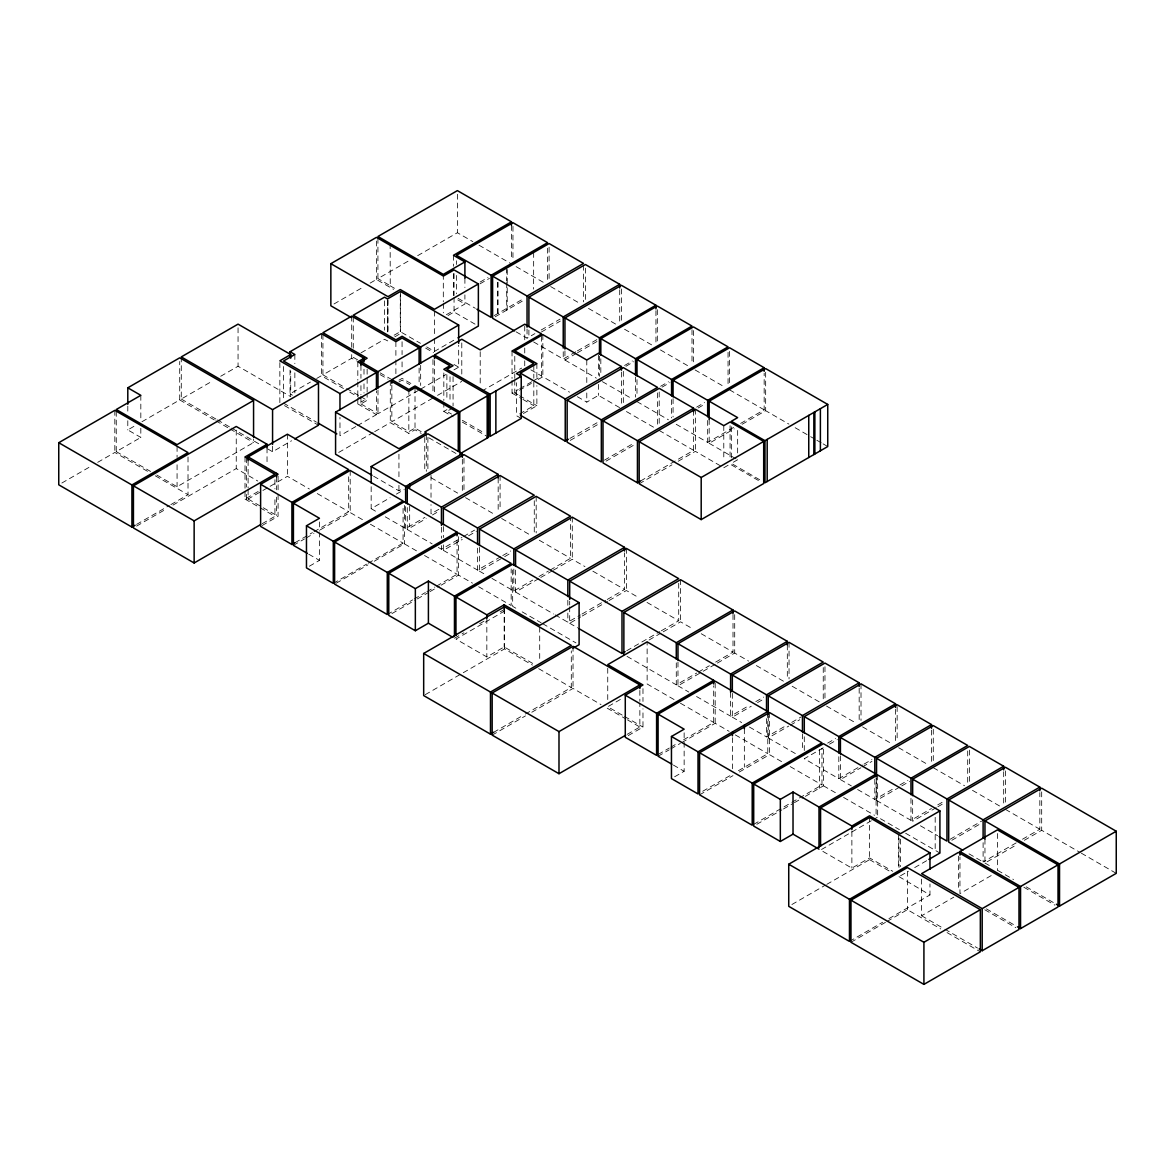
<?xml version="1.0" encoding="UTF-8"?>
<svg xmlns="http://www.w3.org/2000/svg" width="1175" height="1175" viewBox="0 0 1175 1175"><rect width="100%" height="100%" fill="white"/><g stroke="black" fill="none" stroke-linecap="round" stroke-linejoin="round"><path stroke-width="0.75" stroke-dasharray="5 3.75" d="M805.389 796.356L823.469 785.811L823.469 747.359M495.16 316.809L524.3 299.992M385.253 516.809L405.625 528.559L424.924 517.338M738.385 770.727L767.789 753.66L767.789 715.208M333.994 303.973L363.853 286.729M370.14 283.102L376.426 279.474L393.566 289.373M377.924 238.334L377.924 278.607L409.708 260.248M417.668 255.665L457.398 232.723L472.849 241.639M140.824 428.288L140.824 437.438L127.796 429.918L135.654 425.365M141.955 421.737L179.716 399.926L179.716 361.489M181.273 356.921L181.273 399.03L212.822 380.817M220.709 376.264L238.055 366.248L290.71 396.651L290.71 371.021M390.144 243.68L390.262 285.731L377.924 278.607M61.864 483.028L91.459 465.932M97.701 462.333L114.827 452.448L149.093 472.218M116.252 411.353L116.252 451.626L140.824 437.438M480.12 282.029L487.948 277.506M480.017 283.821L489.432 278.387M290.049 370.037L290.049 393.831L310.42 382.081M316.677 378.453L321.377 375.75L343.482 388.514M322.934 334.567L322.934 374.84L351.707 358.243L356.436 360.975M361.077 352.823L384.504 339.296L387.721 340.912M394.124 335.213L400.278 331.658L420.488 343.32M394.8 336.828L400.455 333.568L400.455 291.459M446.397 314.709L464.903 304.017L464.903 294.866M447.983 315.532L454.049 312.021L478.372 326.062M156.789 475.038L177.072 486.744L253.565 442.578L253.565 438.907M494.22 315.59L524.035 298.377M426.701 346.919L434.471 351.398L456.414 338.738M136.608 524.373L169.317 505.485M170.874 504.589L188.015 494.69L188.015 456.252M136.594 526.106L166.644 508.76M172.975 505.103L236.248 468.59L257.795 481.03M267.856 449.012L272.571 451.743L291.576 440.772M357.817 398.428L357.817 403.921L364 400.352M398.971 380.171L402.07 378.379L412.91 384.651M360.945 396.607L360.945 403.921L367.129 400.352L367.129 394.859M398.971 381.963L402.07 380.186L409.811 384.651M355.819 426.554L339.972 435.705L339.972 417.389M357.406 425.644L376.426 414.657L376.426 390.864M360.945 403.921L377.983 413.762L419.108 390.012M420.665 389.116L446.001 374.487M453.917 369.919L458.676 367.173L458.676 345.2M245.017 491.738L245.017 499.067L259.161 490.9M248.101 489.872L248.101 499.022L268.546 487.214M270.118 486.303L287.42 476.316L309.422 489.02M516.089 331.835L527.046 338.15L534.889 333.627M541.161 329.999L559.99 319.13M541.455 331.982L560.284 321.113M338.708 452.434L373.092 432.591M374.663 431.68L390.291 422.662L408.827 433.369L415.01 429.8L421.179 433.369M391.848 385.15L391.848 421.766L432.973 398.017M437.555 395.373L461.79 381.376M443.827 402.276L443.827 411.426L446.911 409.649M481.75 391.128L521.671 368.083M453.065 407.828L446.882 411.397L451.523 414.07M262.26 523.653L274.935 516.339L274.935 496.202M262.201 525.489L278.078 516.324L278.078 494.352M533.582 341.925L563.236 359.051L575.779 351.795M577.351 350.899L597.752 339.12M564.94 350.87L564.94 360.035L575.912 353.69M577.483 352.779L597.884 341M512.036 380.303L512.036 393.126L518.263 389.527M519.82 388.631L532.275 381.434M533.832 380.538L541.616 376.044L541.616 333.935M514.782 380.157L514.782 392.964L517.896 391.172M519.467 390.262L531.937 383.065M538.179 379.466L542.85 376.764L569.523 392.156M295.072 542.659L312.418 532.642M314.004 531.732L348.696 511.698L348.696 475.082M519.644 413.879L533.817 405.698L533.817 380.054M293.427 545.347L304.457 538.972M306.043 538.062L313.931 533.509M320.232 529.866L350.194 512.564L364.191 520.643M523.389 413.512L536.872 405.728L536.872 385.591M373.606 476.198L398.942 490.827L403.51 488.198M371.168 486.7L371.168 508.672L390.071 497.745M396.372 494.117L404.259 489.564M624.557 365.469L632.414 360.945M625.937 366.262L633.78 361.724M577.366 396.695L586.78 402.129L598.442 395.387L621.428 408.665M309.363 566.218L319.468 560.387L319.468 532.921M407.27 507.541L407.27 529.514L426.173 518.586M432.473 514.958L438.774 511.316M569.919 438.407L599.573 421.282M660.614 386.281L668.472 381.758M662.098 387.133L669.941 382.609M570.257 440.405L599.926 423.279M333.303 583.373L366.6 564.147M368.186 563.236L403.084 543.1L403.084 504.648M336.197 583.211L367.907 564.896M374.252 561.239L404.376 543.849L416.772 551.002M438.348 547.447L441.462 549.254L461.937 537.43M463.508 536.52L474.538 530.145M443.357 544.862L443.357 550.355L462.274 539.428M468.575 535.8L476.448 531.247M604.449 460.145L634.118 443.019M696.672 407.108L704.515 402.57M606.124 461.114L634.236 444.884M698.17 407.975L704.457 404.347M387.28 614.54L412.645 599.896M414.232 598.971L425.335 592.567M426.922 591.657L434.853 587.074M436.439 586.163L457.06 574.252L457.06 537.636M391.951 613.57L415.744 599.837M417.331 598.927L428.42 592.523M430.006 591.598L439.523 586.105M441.11 585.194L458.558 575.118L472.482 583.167M443.357 550.355L477.564 570.095L501.196 556.451M502.768 555.54L510.64 550.987M479.459 547.388L479.459 571.197L503.091 557.552M504.677 556.642L510.978 552.999M640.551 480.986L693.632 450.348L693.632 411.896M676.212 424.278L707.673 442.432L734.346 427.039M740.617 423.411L764.161 409.825L764.161 373.209M639.171 483.792L671.953 464.859M678.195 461.261L695.365 451.347L720.627 465.932M709.171 419.504L709.171 443.298L734.272 428.816M742.115 424.278L765.659 410.692L788.939 424.131M723.785 467.753L730.072 464.11L760.636 481.765M737.65 459.748L731.349 463.376L760.387 480.149M491.958 578.408L513.827 591.025L532.73 580.112M539.031 576.484L548.49 571.021M550.062 570.11L570.551 558.287L570.551 518.013M515.561 570.066L515.561 592.038L539.193 578.394M540.764 577.483L551.795 571.109M553.381 570.198L572.284 559.285L584.959 566.6M454.461 638.245L463.905 632.796M479.664 623.69L485.965 620.062M500.139 611.867L504.868 609.149M504.795 610.912L455.959 639.112L486.832 656.942L504.163 646.94L533.523 663.89M425.247 694.66L461.687 673.613M463.273 672.702L504.472 648.923L532.451 665.065M555.173 614.892L567.833 622.207L580.45 614.936M582.022 614.026L605.654 600.381M607.225 599.47L624.557 589.468L624.557 552.852M569.684 606.799L569.684 623.279L580.714 616.904M582.286 615.994L607.49 601.453M609.076 600.543L626.407 590.526L639.082 597.855M626.716 650.744L659.807 631.651M661.378 630.74L678.709 620.738L678.709 582.286M649.07 640.008L661.672 632.723M663.243 631.812L680.575 621.81L693.294 629.154M493.662 732.319L523.771 714.943M525.357 714.033L571.3 687.507L571.3 650.891M492.163 735.124L525.46 715.898M531.805 712.241L573.033 688.433L601.012 704.589M620.356 699.463L607.739 706.748L623.058 715.59M627.039 656.384L676.286 684.834L696.775 673.011M698.347 672.1L709.377 665.726M715.678 662.083L733.009 652.081L733.009 613.629M677.975 661.995L677.975 685.803L701.607 672.159M703.193 671.248L715.795 663.978M717.367 663.067L734.698 653.05L748.622 661.099M627.171 734.346L639.861 727.017L639.861 703.223M628.228 735.594L642.975 727.09L642.975 708.775M658.176 754.453L669.28 748.049M670.866 747.138L677.197 743.467M683.542 739.809L713.68 722.419L713.68 685.803M658.088 756.245L669.192 749.841M670.778 748.916L680.296 743.423M681.882 742.512L715.178 723.286L729.102 731.32M696.555 696.525L730.6 716.177L749.503 705.264M755.804 701.622L763.677 697.083M732.333 693.382L732.333 717.176L751.236 706.263M757.537 702.621L763.838 698.993M674.626 776.778L684.144 771.285L684.144 741.983M749.43 727.046L766.526 736.916L785.429 726.003M791.73 722.375L801.188 716.912M768.259 715.957L768.259 737.929L788.733 726.091M790.32 725.195L799.764 719.732M827.655 743.114L835.528 738.561M823.19 747.814L804.288 758.727L838.818 778.672L862.465 765.028M829.491 744.172L837.378 739.618M753.792 824.307L790.261 803.259M791.847 802.334L821.971 784.944L821.971 748.328M864.036 764.117L871.909 759.564M840.419 755.789L840.419 779.583L860.908 767.76M862.479 766.849L871.938 761.4M857.618 789.512L874.817 799.441L893.72 788.528M900.021 784.885L907.908 780.347M876.55 778.482L876.55 800.454L900.182 786.809M901.768 785.899L909.641 781.346M871.307 820.752L820.561 850.054L851.875 868.119L869.559 857.912L892.78 871.307M872.893 819.842L877.652 817.095L899.418 829.653M876.55 800.454L910.977 820.326L931.452 808.503M937.768 804.86L944.068 801.218M936.284 807.636L912.652 821.281L912.652 799.323M937.856 806.74L944.157 803.098M791.906 904.515L825.188 885.274M826.774 884.364L869.573 859.645L869.573 817.536M950.12 839.273L981.624 821.09M951.853 840.287L981.786 822.999M899.022 876.653L929.968 894.939L929.968 883.953M900.52 875.772L908.407 871.233M914.708 867.591L927.31 860.32M1016.199 842.872L983.108 861.965L983.108 839.993M1022.5 839.229L1039.831 829.227L1039.831 792.611M849.466 941.41L882.616 922.272M888.932 918.63L929.968 894.939M984.958 839.244L984.958 863.038L1016.478 844.84M1024.35 840.301L1041.682 830.284L1079.766 852.272M850.964 942.277L885.451 922.36M887.022 921.45L907.394 909.685L940.705 928.926M921.611 879.15L921.611 915.766L953.792 897.171M991.201 875.581L959.96 893.617L959.96 857.001M438.848 509.304L431.019 513.813L431.019 504.663M699.58 794.843L732.965 775.662M739.325 772.019L769.522 754.658L782.242 762.002M756.832 824.292L781.889 809.869M783.461 808.973L792.861 803.568M794.432 802.657L803.817 797.252M702.709 791.26L732.422 774.252M479.018 245.208L511.463 263.934M516.104 266.622L544.436 282.969M550.664 286.568L580.406 303.738M588.513 308.423L616.596 324.638M624.557 329.235L654.372 346.449M660.467 349.959L688.844 366.35M695.057 369.934L724.916 387.163M729.558 389.85L764.161 409.825M795.152 427.715L809.12 435.793M810.677 436.689L815.332 439.377M816.875 440.272L821.545 442.96M823.087 443.856L827.743 446.544M458.044 298.318L475.361 308.32M564.94 360.035L596.327 378.144M602.408 381.655L632.37 398.957M636.997 401.63L668.428 419.783M709.171 443.298L736.064 458.837M457.765 299.889L464.903 304.017M626.451 411.558L654.431 427.7M659.204 430.461L693.632 450.348M390.144 285.789L396.401 289.402M530.88 369.846L541.616 376.044M514.782 392.964L517.94 394.785M519.512 395.696L536.872 405.728M512.036 393.126L521.377 398.501M522.934 399.412L533.817 405.698M425.629 348.094L433.487 352.647M453.947 364.456L458.676 367.173M521.23 418.432L516.486 415.7L516.486 382.742M353.264 357.332L357.993 360.079M380.098 372.827L391.157 379.217M462.333 420.312L483.968 432.797M380.113 374.634L388 379.187M443.827 411.426L453.095 416.772M462.348 422.119L487.052 436.38M322.934 374.84L345.024 387.603M346.61 388.514L359.227 395.799M360.813 396.709L367.129 400.352M421.179 431.636L415.01 428.067L408.885 431.607L391.848 421.766M349.798 392.156L360.843 398.531M428.904 437.834L456.722 453.888M357.817 403.921L376.426 414.657M290.049 393.831L292.443 395.211M431.019 477.726L457.633 493.103M465.535 497.657L495.072 514.709M501.637 518.498L531.173 535.55M539.31 540.25L570.551 558.287M592.876 571.182L624.557 589.468M647.014 602.423L678.709 620.738M701.24 633.736L733.009 652.081M756.362 665.564L787.323 683.439M792.156 686.229L820.135 702.386M826.524 706.072L856.061 723.124M862.582 726.884L892.398 744.113M898.699 747.741L928.412 764.896M933.273 767.701L964.572 785.767M972.489 790.349L1000.557 806.549M1005.418 809.355L1039.831 829.227M1081.352 853.197L1116.25 873.348M283.542 403.128L316.457 422.133M284.482 405.595L318.484 425.232M181.273 399.03L215.906 419.034M217.478 419.93L230.08 427.201M231.651 428.111L261.555 445.384M371.168 508.672L377.425 512.285M407.27 529.514L432.136 543.863M479.459 571.197L485.716 574.795M515.561 592.038L553.587 613.982M569.684 623.279L577.615 627.847M677.975 685.803L688.814 692.06M732.333 717.176L741.66 722.566M768.259 737.929L796.239 754.071M840.419 779.583L851.361 785.899M920.451 825.79L937.606 835.689M969.037 853.843L981.551 861.069M984.958 863.038L991.303 866.695M997.648 870.367L1013.526 879.532M1026.216 886.861L1056.354 904.251M179.716 399.926L214.291 419.886M215.862 420.797L228.42 428.053M229.992 428.963L253.565 442.578M1023.851 887.228L1054.915 905.161M317.265 493.559L348.696 511.698M370.419 524.241L403.084 543.1M424.513 555.481L457.06 574.252M478.68 586.736L511.169 605.507L511.169 568.891M515.84 608.195L512.667 606.373L512.667 567.922M522.17 611.852L541.146 622.809M542.718 623.719L575.941 642.887M674.068 699.551L647.131 683.997L647.131 641.888M680.413 703.208L713.68 722.419M735.3 734.904L767.789 753.66M790.188 766.585L821.971 784.944M823.469 785.811L837.393 793.845M843.591 797.428L874.538 815.288M905.631 833.251L939.912 853.035M986.368 908.862L1015.89 925.915M984.812 909.773L1015.876 927.707M248.101 499.022L278.078 516.324M624.601 716.471L642.975 727.09M245.017 499.067L274.935 516.339M538.664 668.663L571.3 687.507M607.225 708.173L625.878 718.938M627.421 719.834L639.861 727.017M869.573 859.645L891.267 872.173M308.746 554.189L319.468 560.387M673.407 765.087L684.144 771.285M921.611 915.766L943.349 928.323M944.906 929.219L977.527 948.049M116.252 451.626L150.562 471.439M947.035 932.583L980.347 951.809M155.32 475.816L188.015 494.69M1041.682 791.847L1041.682 830.284M1005.418 770.903L1005.418 803.862M1003.685 771.74L1003.685 804.684M997.443 833.53L997.443 870.146M969.375 750.091L969.375 784.885M967.701 750.957L967.701 783.916M958.403 856.076L958.403 890.856M935.183 817.345L935.183 850.303M933.273 729.249L933.273 762.208M931.54 730.086L931.54 763.045M910.977 798.354L910.977 820.326M907.394 871.248L907.394 909.685M900.52 839.156L900.52 866.621M899.022 838.201L899.022 867.488M898.655 834.749L898.655 867.708M897.142 706.557L897.142 741.352M895.541 709.303L895.541 744.083M877.652 774.971L877.652 817.095M876.095 774.075L876.095 816.184M874.817 779.304L874.817 799.441M861.011 683.865L861.011 720.481M859.175 688.3L859.175 723.08M851.875 831.503L851.875 868.119M838.818 756.7L838.818 778.672M824.967 666.724L824.967 699.683M823.249 667.562L823.249 700.52M819.489 749.797L819.489 788.249M804.288 736.754L804.288 751.398M802.452 733.861L802.452 750.34M789.042 642.328L789.042 678.944M787.323 644.987L787.323 679.767M769.522 712.549L769.522 754.658M766.526 718.615L766.526 736.916M765.659 372.24L765.659 410.692M744.348 728.75L744.348 767.202M737.65 430.447L737.65 454.255M734.698 614.613L734.698 653.05M732.422 737.636L732.422 768.758M731.349 426.76L731.349 457.883M730.6 692.383L730.6 716.177M730.072 425.673L730.072 458.617M729.558 351.398L729.558 384.357M728.059 352.368L728.059 387.148M723.785 425.644L723.785 460.424M715.178 682.998L715.178 723.286M707.673 420.474L707.673 442.432M695.365 409.238L695.365 451.347M693.485 330.572L693.485 363.53M692.002 329.72L692.002 364.5M684.144 732.833L684.144 740.162M680.575 579.701L680.575 621.81M676.286 662.862L676.286 684.834M673.069 398.663L673.069 416.963M671.571 399.632L671.571 417.933M659.204 392.024L659.204 426.804M657.53 392.891L657.53 425.835M657.31 309.686L657.31 344.481M655.944 310.729L655.944 343.688M642.975 688.638L642.975 701.46M639.861 690.401L639.861 701.387M636.997 379.657L636.997 396.137M635.513 376.984L635.513 397.121M626.407 548.417L626.407 590.526M623.337 371.315L623.337 404.273M621.413 288.977L621.413 321.921M621.428 372.049L621.428 403.172M619.71 289.814L619.71 322.772M607.739 668.296L607.739 701.255M600.822 358.786L600.822 375.266M599.456 356.157L599.456 376.294M598.442 355.114L598.442 375.251M598.442 384.401L598.442 395.387M586.78 360.02L586.78 383.814M586.78 392.964L586.78 402.129M585.385 268.164L585.385 301.123M583.534 265.271L583.534 301.887M573.033 646.323L573.033 688.433M572.284 517.176L572.284 559.285M569.684 601.306L569.684 604.963M567.833 600.249L567.833 605.742M567.833 613.056L567.833 622.207M563.236 351.722L563.236 359.051M549.092 247.22L549.092 280.164M547.579 248.175L547.579 281.119M542.85 334.655L542.85 376.764M539.707 627.186L539.707 660.144M536.872 363.618L536.872 378.262M536.182 496.335L536.182 532.951M534.273 500.726L534.273 535.506M533.817 365.41L533.817 378.232M533.67 252.463L533.626 289.109M528.897 330.072L528.897 337.401M527.046 329L527.046 338.15M524.74 326.033L524.74 340.677M524.74 348.006L524.74 353.499M524.74 360.813L524.74 366.306M514.782 356.348L514.782 378.321M513.827 569.067L513.827 591.025M512.961 226.349L512.961 259.308M512.036 351.017L512.036 378.468M511.463 225.483L511.463 260.277M507.203 269.574L507.203 286.054M507.203 287.875L507.203 309.848M506.719 268.032L506.719 280.854M506.719 282.676L506.719 310.141M504.472 608.635L504.472 648.923M504.163 608.488L504.163 646.94M500.08 475.493L500.08 510.273M498.171 478.049L498.171 512.843M497.994 282.22L497.994 315.179M497.701 282.382L497.701 315.341M486.832 618.491L486.832 656.942M480.208 351.736L480.208 384.695M477.564 548.123L477.564 570.095M464.903 278.387L464.903 287.537M463.978 458.309L463.978 491.268M462.333 459.19L462.333 492.149M461.79 342.938L461.79 374.061M458.558 536.681L458.558 575.118M457.398 194.272L457.398 232.723M456.473 260.791L456.473 264.463M456.473 275.449L456.473 293.75M454.049 273.569L454.049 295.542M454.049 297.378L454.049 312.021M453.477 255.298L453.477 266.284M453.477 273.613L453.477 295.586M453.065 376.705L453.065 405.992M450.01 376.734L450.01 402.364M446.882 374.781L446.882 400.411M443.827 372.974L443.827 400.44M443.313 274.377L443.313 301.843M443.416 303.502L443.313 312.829M443.357 526.547L443.357 537.533M441.462 527.281L441.462 538.268M441.462 545.582L441.462 549.254M434.471 311.125L434.471 336.755M434.471 338.591L434.471 351.398M434.53 360.505L434.53 393.463M432.973 359.579L432.973 394.359M431.019 475.361L431.019 497.333M427.891 437.467L427.891 470.426M426.319 434.735L426.319 471.351M424.762 437.497L424.762 472.291M420.665 365.322L420.665 385.459M419.108 368.054L419.108 384.519M415.01 387.794L415.01 429.8M409.664 506.014L409.664 526.15M408.885 389.498L408.827 433.369M405.625 506.587L405.625 528.559M404.376 505.397L404.376 543.849M402.07 341.734L402.07 354.586M402.07 361.871L402.07 371.021M400.278 295.043L400.278 331.658M398.942 454.211L398.942 478.005M398.942 485.334L398.942 490.827M395.887 341.646L395.887 358.14M395.887 359.947L395.887 374.619M390.291 380.553L390.291 422.662M387.985 300.315L387.985 331.438M387.721 298.803L387.721 331.761M387.515 300.756L387.515 331.879M384.504 300.844L384.504 330.146M377.983 389.953L377.983 413.762M376.426 241.022L376.426 279.474M367.129 369.229L367.129 376.558M367.129 378.379L367.129 393.038M364 369.229L364 376.558M364 383.873L364 393.038M360.945 365.469L360.945 378.291M360.945 385.62L360.945 394.771M357.817 361.812L357.817 380.127M357.817 381.948L357.817 396.607M353.264 317.059L353.264 348.182M351.707 316.134L351.707 347.257M351.707 354.571L351.707 358.243M350.194 470.455L350.194 512.564M321.377 333.641L321.377 375.75M319.468 521.935L319.468 531.085M294.852 354.498L294.852 363.648M294.852 372.798L294.852 392.935M287.42 434.207L287.42 476.316M283.542 366.512L283.542 399.456M279.856 362.649L279.856 402.922M278.078 476.051L278.078 492.531M276.58 477.006L276.58 489.828M276.58 497.157L276.58 515.458M274.935 479.723L274.935 488.873M272.571 446.25L272.571 451.743M267.033 447.91L267.033 464.389M248.101 460.571L248.101 488.036M246.412 457.751L246.412 487.052M246.412 494.367L246.412 499.86M245.017 456.957L245.017 489.902M238.055 327.81L238.055 366.248M236.248 430.138L236.248 468.59M177.072 446.456L177.072 457.442M177.072 464.771L177.072 486.744M140.824 395.329L140.824 420.958M127.796 406.109L127.796 413.438M127.796 420.753L127.796 429.918M114.827 410.339L114.827 452.448"/><path stroke-width="1.5" d="M405.625 502.929L405.625 486.45L462.333 453.697L462.333 457.369M698.023 751.838L698.023 793.947L671.454 778.599L671.454 736.49L698.023 751.838L767.789 711.551L767.789 715.208M351.487 317.691L330.851 305.779L330.851 263.67L376.426 237.365L443.416 276.052L454.049 269.912L478.372 283.953L478.372 326.062L457.986 337.827M127.796 404.288L127.796 387.809L179.716 357.817L253.565 400.469L253.565 437.085M58.75 442.711L114.827 410.339L188.015 452.581L131.923 484.967L58.75 442.711L58.75 484.82L131.923 527.076L135.052 525.269M511.463 225.483L511.463 221.825L453.477 255.298L464.903 261.907L464.903 278.387M290.049 357.215L290.049 351.722L321.377 333.641L364 358.243L364 361.915M290.71 358.213L290.71 354.542L279.856 360.813L318.484 383.123L318.484 425.232L294.734 438.951M464.903 261.907L443.313 274.377L377.924 236.498L457.398 190.614L511.463 221.825M253.565 400.469L177.072 444.635L116.252 409.517L140.824 395.329L127.796 387.809M491.091 275.288L547.579 242.682L512.961 222.692L456.473 255.298L491.091 275.288L491.091 317.397L476.933 309.216M478.372 283.953L434.471 309.289L400.278 289.549L387.985 296.658L330.851 263.67M492.604 276.169L549.092 243.548L583.534 263.435L527.046 296.041L492.604 276.169L492.604 318.278L514.518 330.924M260.674 524.564L194.139 562.987L133.436 527.942L133.436 485.833L236.248 426.466L267.033 444.253L267.033 447.91M290.71 354.542L238.055 324.138L181.273 356.921L272.571 409.634L318.484 383.123M364 358.243L357.817 361.812L376.426 372.548L376.426 389.028M360.945 365.469L360.945 361.812L367.129 358.243L322.934 332.731L351.707 316.134L395.887 341.646L402.07 338.077L419.108 347.903L419.108 364.382M290.049 351.722L294.852 354.498L283.542 361.019L339.972 393.596L376.426 372.548M360.945 361.812L377.983 371.652L419.108 347.903M458.676 325.064L400.455 291.459L387.515 298.92L384.504 297.187L353.264 315.223L395.887 339.839L402.07 336.27L420.665 347.007L458.676 325.064L458.676 343.379M267.033 444.253L245.017 456.957L274.935 474.23L194.139 520.877L133.436 485.833M248.101 460.571L248.101 456.913L287.42 434.207L348.696 469.589L291.914 502.371L260.615 484.291L260.615 526.4L291.914 544.48L295.072 542.659M528.897 326.415L528.897 297.113L585.385 264.507L619.71 284.321L619.71 287.993M372.02 475.273L335.58 454.24L335.58 412.131L390.291 380.553L408.827 391.26L415.01 387.691L458.265 412.675L458.265 451.112M391.848 383.314L391.848 379.657L432.973 355.907L450.01 365.748L443.827 369.317L488.594 395.167L488.594 437.276L459.763 453.917M434.53 355.012L461.79 339.267L480.208 349.915L524.74 324.197L541.616 333.935L512.036 351.017L533.817 363.574L516.486 373.591L521.23 376.323L521.23 418.432L490.151 436.366L490.151 394.257L446.882 369.288L453.065 365.719L434.53 355.012L434.53 358.669M260.615 484.291L278.078 474.215L248.101 456.913M528.897 297.113L563.236 316.942L619.71 284.321M564.94 349.048L564.94 317.926L621.413 285.305L655.944 305.236L655.944 308.907M307.218 553.308L293.427 545.347L293.427 503.238L350.194 470.455L403.084 500.991L333.303 541.264L306.469 525.783L306.469 567.892L333.303 583.373L333.303 541.264M520.393 376.793L520.393 373.136L536.872 363.618L514.782 350.855L542.85 334.655L586.78 360.02L598.442 353.278L621.428 366.556L621.428 370.213M458.265 412.675L424.762 432.003L426.319 432.914L398.942 448.718L335.58 412.131M391.848 379.657L408.885 389.498L415.01 385.958L459.763 411.793L488.594 395.167M490.151 394.257L521.23 376.323M371.168 483.028L371.168 466.563L427.891 433.81L462.333 453.697M564.94 317.926L599.456 337.857L655.944 305.236M600.822 338.635L657.31 306.029L692.002 326.062L635.513 358.669L600.822 338.635L600.822 355.114M306.469 525.783L319.468 518.278L293.427 503.238M407.27 503.869L407.27 487.405L463.978 454.652L498.171 474.392L498.171 478.049M520.393 373.136L565.234 399.001L621.428 366.556M636.997 359.521L693.485 326.914L728.059 346.875L671.571 379.481L636.997 359.521L636.997 376M567.143 400.102L623.337 367.643L657.53 387.397L601.336 419.842L567.143 400.102L567.143 442.211L601.336 461.951L601.336 419.842M457.06 532.143L387.28 572.431L387.28 614.54L334.611 584.122L334.611 542.013L404.376 501.74L457.06 532.143L457.06 535.815M407.27 487.405L441.462 507.145L498.171 474.392M443.357 508.246L500.08 475.493L534.273 495.233L477.564 527.986L443.357 508.246L443.357 524.711M520.393 415.245L565.234 441.11L568.362 439.303M640.551 480.986L637.438 482.793L603.01 462.921L603.01 420.812L659.204 388.352L693.632 408.239L693.632 411.896M673.069 396.827L673.069 380.347L729.558 347.741L764.161 367.716L764.161 371.373M388.778 573.297L458.558 533.009L511.169 563.398L454.461 596.136L428.405 581.096L415.348 588.631L388.778 573.297L388.778 615.406L415.348 630.74L428.405 623.205L452.918 637.364M479.459 529.088L536.182 496.335L570.551 516.178L513.827 548.916L479.459 529.088L479.459 545.553M603.01 420.812L637.438 440.684L693.632 408.239M673.069 380.347L707.673 400.322L764.161 367.716M639.171 441.683L695.365 409.238L723.785 425.644L730.072 422.001L763.691 441.418L763.691 483.527L701.196 519.6L639.171 483.792L639.171 441.683L701.196 477.491L763.691 441.418M709.171 419.504L709.171 401.189L765.659 368.583L827.743 404.435L827.743 446.544L764.969 482.793L764.969 440.684L827.743 404.435M515.561 566.394L515.561 549.929L572.284 517.176L624.557 547.359L624.557 551.016M455.959 635.455L455.959 597.003L512.667 564.264L579.099 602.613L579.099 644.722L572.798 648.365M455.959 597.003L486.832 614.833L504.163 604.831L539.707 625.35L579.099 602.613M423.676 653.462L504.472 606.814L571.3 645.398L490.489 692.046L423.676 653.462L423.676 695.571L490.489 734.155L493.662 732.319M515.561 549.929L567.833 580.097L624.557 547.359M569.684 581.17L626.407 548.417L678.709 578.629L622.001 611.367L569.684 581.17L569.684 599.47M623.866 654.563L623.866 612.454L680.575 579.701L733.009 609.972L733.009 613.629M625.585 735.256L558.992 773.708L492.163 735.124L492.163 693.015L573.033 646.323L639.861 684.908L639.861 688.565M579.187 628.772L622.001 653.476L625.144 651.655M623.866 612.454L676.286 642.725L733.009 609.972M677.975 660.174L677.975 643.694L734.698 610.941L787.323 641.33L787.323 644.987M492.163 693.015L558.992 731.599L639.861 684.908M713.68 680.31L656.59 713.269L656.59 755.378L625.276 737.298L625.276 695.189L642.975 684.981L607.739 664.639L647.131 641.888L713.68 680.31L713.68 683.967M671.88 764.205L658.088 756.245L658.088 714.136L715.178 681.177L767.789 711.551M677.975 643.694L730.6 674.068L787.323 641.33M732.333 675.067L789.042 642.328L823.249 662.068L766.526 694.807L732.333 675.067L732.333 691.546M671.454 736.49L684.144 729.176L658.088 714.136M768.259 714.121L768.259 695.82L824.967 663.067L859.175 682.807L859.175 686.464M768.259 695.82L802.452 715.56L859.175 682.807M804.288 733.097L804.288 716.618L861.011 683.865L895.541 703.81L895.541 707.467M752.206 783.108L821.971 742.835L769.522 712.549L699.58 752.734L699.58 794.843L752.206 825.217L752.206 783.108L699.58 752.734M804.288 716.618L838.818 736.563L895.541 703.81M840.419 753.953L840.419 737.474L897.142 704.736L931.54 724.593L931.54 728.25M753.704 783.975L780.332 799.352L793.022 792.038L819.004 807.034L876.095 774.075L823.469 743.702L753.704 783.975L753.704 826.084L780.332 841.462L793.022 834.147L819.004 849.143M840.419 737.474L874.817 757.332L931.54 724.593M876.55 758.345L933.273 725.592L967.701 745.464L910.977 778.217L876.55 758.345L876.55 776.646M820.561 846.382L820.561 807.93L877.652 774.971L939.912 810.926L939.912 853.035L928.882 859.41M912.652 795.651L912.652 779.172L969.375 746.433L1003.685 766.247L1003.685 769.904M820.561 807.93L851.875 826.01L869.559 815.803L900.52 833.663L939.912 810.926M929.968 852.83L849.466 899.301L849.466 941.41L788.733 906.336L788.733 864.227L869.573 817.536L929.968 852.83L929.968 869.294M912.652 779.172L946.962 798.985L1003.685 766.247M962.78 850.23L948.695 842.093L948.695 799.984L1005.418 767.246L1039.831 787.118L1039.831 790.775M948.695 799.984L983.108 819.856L1039.831 787.118M984.958 839.244L984.958 820.928L1041.682 788.175L1116.25 831.239L1116.25 873.348L1059.527 906.087L1056.354 904.251M850.964 900.168L907.394 867.576L980.347 909.7L980.347 951.809L923.917 984.386L850.964 942.277L850.964 900.168L923.917 942.277L980.347 909.7M959.96 855.165L959.96 851.508L997.443 829.873L1058.029 864.844L1058.029 906.953L1020.546 928.602L1017.433 926.811M1018.989 887.389L958.403 852.404L921.611 873.657L982.197 908.627L1018.989 887.389L1018.989 929.498L982.197 950.737L979.083 948.945M959.96 851.508L1020.546 886.493L1058.029 864.844M984.958 820.928L1059.527 863.977L1116.25 831.239M709.171 401.189L737.65 417.639L731.349 421.267L764.969 440.684M318.028 423.029L336.843 433.898M371.168 466.563L405.625 486.45M939.163 836.6L946.962 841.094L946.962 798.985M625.276 695.189L656.59 713.269M334.611 542.013L387.28 572.431M788.733 864.227L849.466 899.301M1059.527 863.977L1059.527 906.087M1020.546 886.493L1020.546 928.602M983.108 819.856L983.108 838.172M982.197 908.627L982.197 950.737M923.917 942.277L923.917 984.386M910.977 778.217L910.977 794.697M874.817 757.332L874.817 775.647M851.875 826.01L851.875 829.668M838.818 736.563L838.818 753.028M820.385 408.68L820.385 450.789M819.004 807.034L819.004 847.307M814.862 411.867L814.862 453.976M813.849 412.454L813.849 454.563M808.752 415.392L808.752 457.501M802.452 715.56L802.452 732.04M793.022 792.038L793.022 834.147M780.332 799.352L780.332 841.462M767.187 439.406L767.187 481.515M766.526 694.807L766.526 711.286M744.348 725.092L744.348 728.75M732.422 732.143L732.422 735.8M730.6 674.068L730.6 692.383M707.673 400.322L707.673 416.802M701.196 477.491L701.196 519.6M676.286 642.725L676.286 659.19M671.571 379.481L671.571 395.96M637.438 440.684L637.438 482.793M635.513 358.669L635.513 375.148M622.001 611.367L622.001 653.476M599.456 337.857L599.456 354.336M567.833 580.097L567.833 596.577M565.234 399.001L565.234 441.11M563.236 316.942L563.236 348.064M558.992 731.599L558.992 773.708M527.046 296.041L527.046 327.179M513.827 548.916L513.827 565.395M504.163 604.831L504.163 608.488M495.865 390.952L495.865 433.076M490.489 692.046L490.489 734.155M487.199 395.96L487.199 438.069M486.832 614.833L486.832 618.491M477.564 527.986L477.564 544.451M459.763 411.793L459.763 452.081M454.461 596.136L454.461 636.424M441.462 507.145L441.462 525.445M428.405 581.096L428.405 623.205M420.665 347.007L420.665 363.486M415.348 588.631L415.348 630.74M409.664 484.041L409.664 487.713M377.983 371.652L377.983 388.132M339.972 393.596L339.972 410.075M291.914 502.371L291.914 544.48M276.58 473.349L276.58 477.006M272.571 409.634L272.571 444.414M194.139 520.877L194.139 562.987M131.923 484.967L131.923 527.076"/></g></svg>
